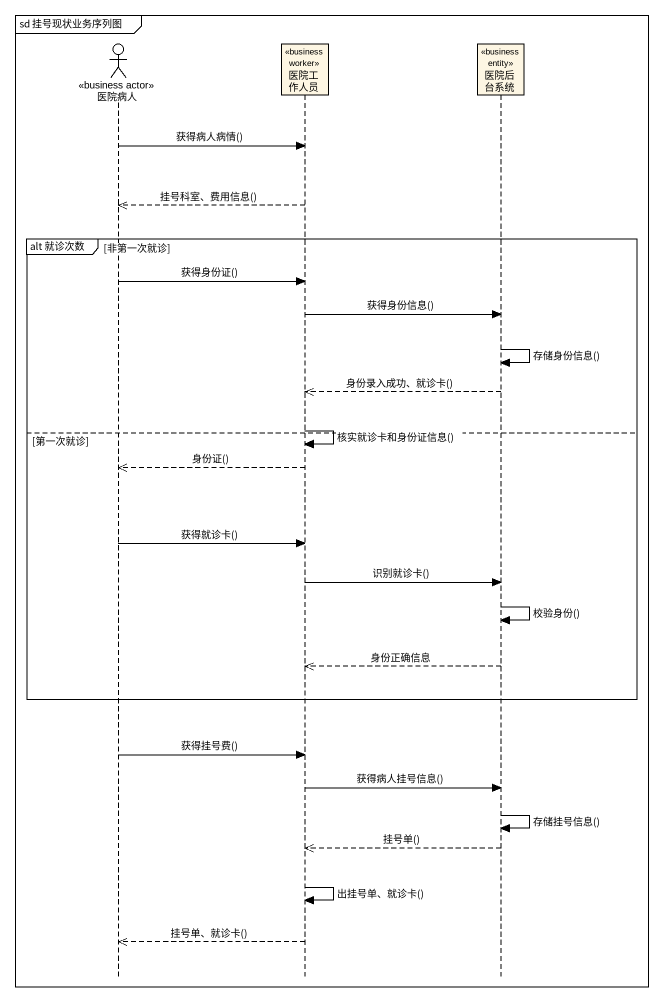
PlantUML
@startuml
mainframe sd 挂号现状业务序列图
hide footbox
actor 医院病人 <<business actor>>
participant 医院工作人员 <<business worker>>
participant 医院后台系统 <<business entity>>

医院病人 -> 医院工作人员 : 获得病人病情()
医院工作人员 -->> 医院病人 : 挂号科室、费用信息()
group alt 就诊次数 [非第一次就诊]
  医院病人 -> 医院工作人员 : 获得身份证()
  医院工作人员 -> 医院后台系统 : 获得身份信息()
  医院后台系统 -> 医院后台系统 : 存储身份信息()
  医院后台系统 -->> 医院工作人员 : 身份录入成功、就诊卡()
  医院工作人员 -> 医院工作人员 : 核实就诊卡和身份证信息()
else 第一次就诊
  医院工作人员 -->> 医院病人 : 身份证()
  医院病人 -> 医院工作人员 : 获得就诊卡()
  医院工作人员 -> 医院后台系统 : 识别就诊卡()
  医院后台系统 -> 医院后台系统 : 校验身份()
  医院后台系统 -->> 医院工作人员 : 身份正确信息
end
医院病人 -> 医院工作人员 : 获得挂号费()
医院工作人员 -> 医院后台系统 : 获得病人挂号信息()
医院后台系统 -> 医院后台系统 : 存储挂号信息()
医院后台系统 -->> 医院工作人员 : 挂号单()
医院工作人员 -> 医院工作人员 : 出挂号单、就诊卡()
医院工作人员 -->> 医院病人 : 挂号单、就诊卡()
@enduml
